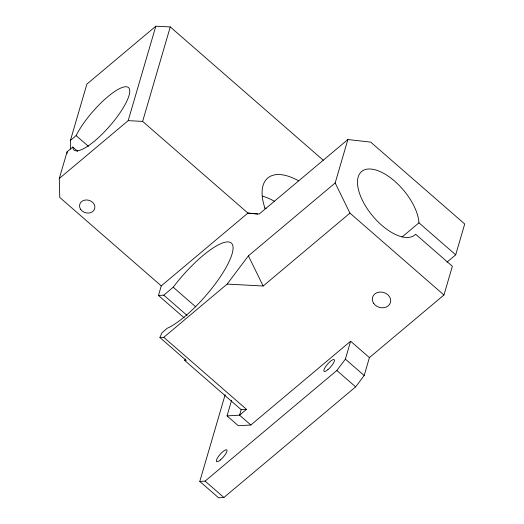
<?xml version="1.0" encoding="UTF-8"?>
<svg xmlns="http://www.w3.org/2000/svg" width="524" height="524" viewBox="0 0 524 524"><rect width="100%" height="100%" fill="white"/><g stroke="black" fill="none" stroke-linecap="round" stroke-linejoin="round"><path stroke-width="0.79" d="M184.219 317.885L158.471 295.471L161.254 285.881L247.911 213.091L259.216 214.002L347.877 139.541L370.71 142.128L464.709 224.01L455.697 254.834L446.926 262.203M161.254 285.881L59.736 197.424L59.291 178.501L67.085 151.836L72.797 147.041A41.416 11.142 -48.9 0 0 111.874 123.54A41.416 11.142 -48.9 0 0 122.446 87.403A41.416 11.142 -48.9 0 0 76.137 135.624L70.426 140.419L70.635 149.065M70.426 140.419L86.892 84.089L155.825 26.2L170.274 26.927L323.262 160.233M59.291 178.501L128.177 120.658L155.825 26.2M257.664 214.093L247.911 213.091L142.633 121.391L170.274 26.927M158.471 295.471L163.783 295.163L173.208 287.218A56.952 15.32 -48.9 0 1 225.202 242.199A56.952 15.32 -48.9 0 1 220.047 277.183A56.952 15.32 -48.9 0 1 167.156 328.299L161.89 332.904L159.912 337.528L163.789 337.305L246.509 409.355L241.191 409.67L184.795 360.538L185.234 359.038M455.697 254.834L418.951 222.824A41.416 20.102 50 0 0 376.258 170.13A41.416 20.102 50 0 0 365.693 206.266A41.416 20.102 50 0 0 415.617 234.241L452.363 266.251L443.952 295.005L369.42 357.604L364.18 375.525L355.639 386.863L223.912 497.492L218.587 497.8L199.788 481.425L225.169 394.637M241.191 409.67L239.579 415.178L250.865 425.01L350.621 341.222L369.42 357.604M163.789 337.305L227.154 284.093L248.396 255.85L335.177 182.961L347.877 139.541M199.788 481.425L205.107 481.117L336.834 370.481L345.381 359.15L350.621 341.222M250.865 425.01L238.322 425.73L227.049 415.886L231.621 400.297M227.154 284.093L263.166 286.012L349.947 213.124L335.177 182.961M402.039 237.031L418.951 222.824M246.509 409.355L239.579 415.178L227.049 415.886M184.795 360.538L186.223 360.466L159.912 337.528M128.177 120.658L142.633 121.391M349.947 213.124L443.952 295.005M345.381 359.15L364.18 375.525M76.137 135.624L88.464 146.36M336.834 370.481L355.639 386.863M72.797 147.041L77.729 151.338M173.208 287.218L195.858 306.946M163.783 295.163L187.081 315.435M205.107 481.117L223.912 497.492M248.396 255.85L263.166 286.012M67.085 151.836L67.124 153.414M262.367 196.127A56.952 27.634 50 0 1 274.321 201.203M264.784 208.094A41.416 20.102 50 0 1 266.199 208.388M265.065 208.519A56.952 27.634 50 0 1 298.588 180.819M373.736 303.462A9.321 7.755 16.3 0 0 389.666 304.267A9.321 7.755 16.3 0 0 381.138 292.051A9.321 7.755 16.3 0 0 373.736 303.462M80.735 209.476A7.768 6.458 16.3 0 0 94.012 210.144A7.768 6.458 16.3 0 0 86.905 199.965A7.768 6.458 16.3 0 0 80.735 209.476M220.466 459.895A7.768 2.089 -48.9 0 0 226.781 449.913A7.768 2.089 -48.9 0 0 217.774 457.478A7.768 2.089 -48.9 0 0 220.466 459.895M327.926 369.643A7.768 2.089 -48.9 0 0 334.247 359.661A7.768 2.089 -48.9 0 0 325.24 367.226A7.768 2.089 -48.9 0 0 327.926 369.643"/></g></svg>
